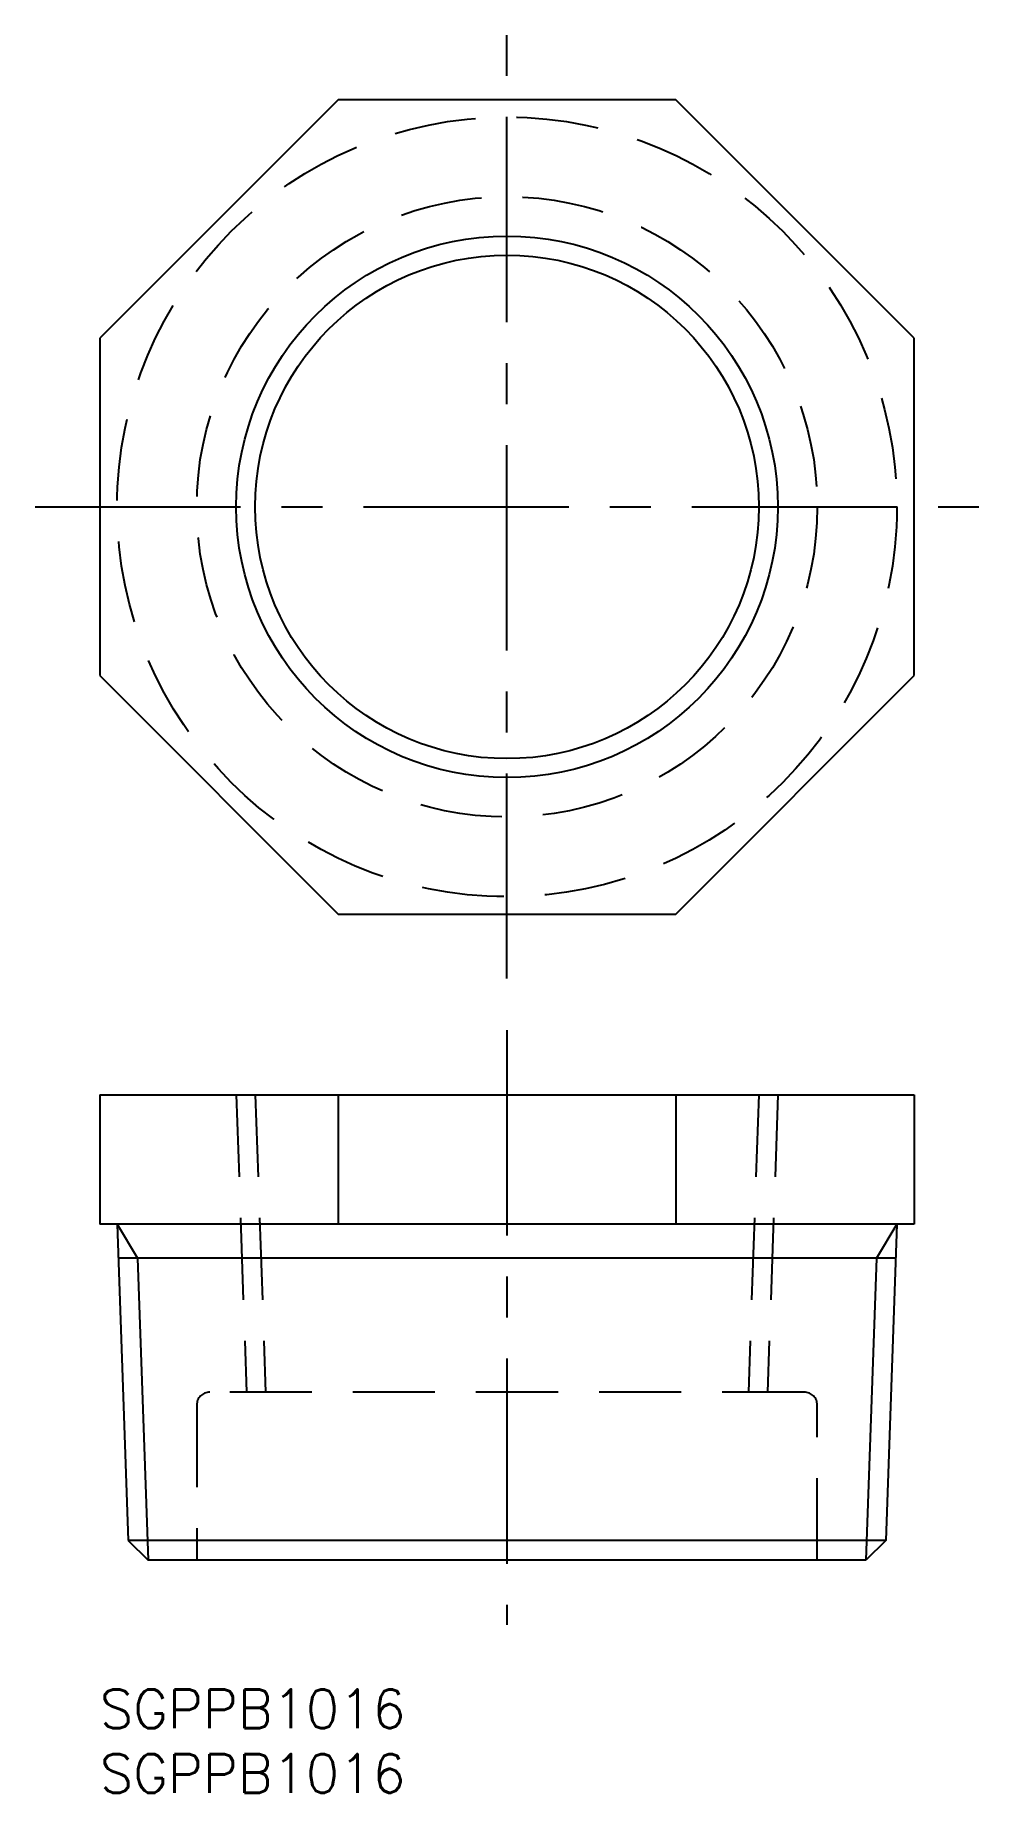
# Model space of a CAD drawing. Extents: x -5 to 68, y -8 to 128.
import ezdxf

# ---------------------------------------------------------------- set-up
doc = ezdxf.new("R2010")
doc.units = 0
doc.header["$LTSCALE"] = 0.5
doc.linetypes.add('CENTER', pattern=[50.8, 31.75, -6.35, 6.35, -6.35])
doc.linetypes.add('DASHED', pattern=[19.05, 12.7, -6.35])
for name, color, linetype in [('MSM_CENTER', 1, 'CENTER'), ('MSM_CONTINUOUS', 7, 'CONTINUOUS'), ('MSM_DASHED', 4, 'DASHED'), ('MSM_NARROW', 5, 'CONTINUOUS'), ('MSM_PART_NUMBER', 7, 'CONTINUOUS')]:
    doc.layers.add(name, color=color, linetype=linetype)
doc.styles.get("Standard").update_dxf_attribs({"font": 'txt.shx', "height": 3, "bigfont": 'bigfont.shx'})

# ---------------------------------------------------------------- blocks, each defined once
blk = doc.blocks.new('*U4')
at = {"layer": 'MSM_PART_NUMBER'}
blk.add_text('SGPPB1016', height=3, dxfattribs=at).set_placement((0, -3))
blk = doc.blocks.new('*U5')
at = {"layer": 'MSM_PART_NUMBER'}
blk.add_text('SGPPB1016', height=3, dxfattribs=at).set_placement((0, -8))

msp = doc.modelspace()

# ---------------------------------------------------------------- linework, layer by layer
at = {"layer": 'MSM_CENTER'}
for p, q in [((31.5, 55), (31.5, 128)), ((-5, 91.5), (68, 91.5)), ((31.5, 51), (31.5, 5))]:
    msp.add_line(p, q, dxfattribs=at)
at = {"layer": 'MSM_CONTINUOUS'}
for p, q in [((18.45, 123), (0, 104.55)), ((44.55, 123), (18.45, 123)), ((63, 104.55), (44.55, 123)), ((0, 104.55), (0, 78.45)), ((63, 78.45), (63, 104.55)), ((0, 78.45), (18.45, 60)), ((44.55, 60), (63, 78.45)), ((18.45, 60), (44.55, 60)), ((0, 46), (63, 46)), ((0, 46), (0, 36)), ((18.45, 46), (18.45, 36)), ((44.55, 46), (44.55, 36)), ((63, 46), (63, 36)), ((63, 36), (0, 36)), ((1.34, 36), (2.19, 11.53)), ((61.66, 36), (60.81, 11.53)), ((61.57, 33.38), (1.43, 33.38)), ((60.81, 11.53), (2.19, 11.53)), ((2.19, 11.53), (3.73, 10)), ((60.81, 11.53), (59.27, 10)), ((59.27, 10), (3.73, 10))]:
    msp.add_line(p, q, dxfattribs=at)
msp.add_circle((31.5, 91.5), 19.48, dxfattribs=at)
at = {"layer": 'MSM_DASHED'}
for p, q in [((10.55, 46), (11.35, 23)), ((12.02, 46), (12.83, 23)), ((50.98, 46), (50.17, 23)), ((52.46, 46), (51.65, 23)), ((7.5, 22), (7.5, 10)), ((54.5, 23), (8.5, 23)), ((55.5, 10), (55.5, 22))]:
    msp.add_line(p, q, dxfattribs=at)
for radius in [30.16, 24]:
    msp.add_circle((31.5, 91.5), radius, dxfattribs=at)
for centre, start, end in [((8.5, 22), 90, 180), ((54.5, 22), 360, 90)]:
    msp.add_arc(centre, 1, start, end, dxfattribs=at)
at = {"layer": 'MSM_NARROW'}
for p, q in [((1.34, 36), (2.91, 33.38)), ((61.66, 36), (60.09, 33.38)), ((2.91, 33.38), (3.73, 10)), ((60.09, 33.38), (59.27, 10))]:
    msp.add_line(p, q, dxfattribs=at)
msp.add_circle((31.5, 91.5), 20.95, dxfattribs=at)

# ---------------------------------------------------------------- block references
at = {"layer": 'MSM_CONTINUOUS'}
for name in ['*U4', '*U5']:
    msp.add_blockref(name, (0, 0), dxfattribs=at)

doc.saveas('drawing.dxf')
